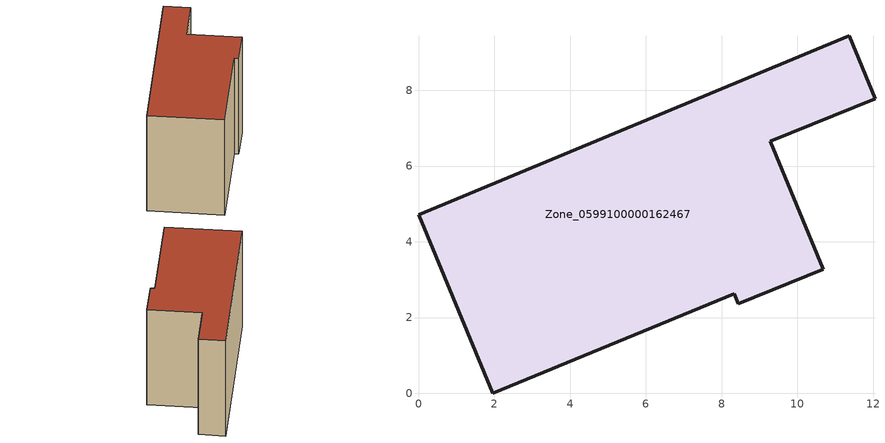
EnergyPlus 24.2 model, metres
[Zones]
Zone_0599100000162467
 floor ground (C_G): 10.68,3.27 8.44,2.36 8.33,2.63 1.96,0 0,4.72 11.37,9.44 12.05,7.78 9.29,6.65 z0
 wall outside (C_F): 12.05,7.78 11.37,9.44 0,4.72 1.96,0 8.33,2.63 8.44,2.36 10.68,3.27 9.29,6.65 12.05,7.78 z0:7.66
 roof outside (C_R): 10.68,3.27 9.29,6.65 12.05,7.78 11.37,9.44 0,4.72 1.96,0 8.33,2.63 8.44,2.36 z7.66
[BUILDING]
Pand.0599100000162467: North Axis=0; Terrain=City; Loads Convergence Tolerance Value=0.04; Temperature Convergence Tolerance Value=0.4; Solar Distribution=FullExterior; Maximum Number of Warmup Days=25; Minimum Number of Warmup Days=1
[Site:Location]
Rotterdam.The.Hague.AP_ZH_NLD Design_Conditions: Latitude=51.96; Longitude=4.45; Time Zone=1; Elevation=-4.5
[SITE:GROUNDTEMPERATURE:BUILDINGSURFACE]
18, 18, 18, 18, 18, 18, 18, 18, 18, 18, 18, 18
[MATERIAL] Thermal Absorptance=0.9; Solar Absorptance=0.7; Visible Absorptance=0.7
Name | Roughness | Thickness | Conductivity | Density | Specific Heat
G.TI.1975-1991 | MediumSmooth | 0.15 | 0.288461 | 540 | 1210
F.TI.1975-1991 | Rough | 0.3 | 0.230769 | 1920 | 840
R.TI.1975-1991 | MediumRough | 0.2 | 0.153846 | 1500 | 1000
[CONSTRUCTION]
C_G: G.TI.1975-1991
C_F: F.TI.1975-1991
C_R: R.TI.1975-1991
[ZONE]
Zone_0599100000162467: Type=1; Multiplier=1; Ceiling Height=Autocalculate; Volume=Autocalculate; Floor Area=autocalculate; Part of Total Floor Area=Yes
[ZONEINFILTRATION:DESIGNFLOWRATE]
Infil_Zone_0599100000162467: Zone or ZoneList or Space or SpaceList=Zone_0599100000162467; Schedule=AlwaysOn; Design Flow Rate Calculation Method=Flow/Area; Flow Rate per Floor Area=0.003; Constant Term Coefficient=1; Temperature Term Coefficient=0; Velocity Term Coefficient=0; Velocity Squared Term Coefficient=0
[HVACTEMPLATE:ZONE:IDEALLOADSAIRSYSTEM]
Zone_0599100000162467: Maximum Heating Supply Air Temperature=50; Minimum Cooling Supply Air Temperature=13; Maximum Heating Supply Air Humidity Ratio=0.0156; Minimum Cooling Supply Air Humidity Ratio=0.0077; Heating Limit=NoLimit; Cooling Limit=NoLimit; Dehumidification Control Type=ConstantSensibleHeatRatio; Cooling Sensible Heat Ratio=0.7; Dehumidification Setpoint=60; Humidification Control Type=None; Humidification Setpoint=30; Outdoor Air Method=None; Outdoor Air Flow Rate per Person=0.00944; Outdoor Air Flow Rate per Zone Floor Area=0; Outdoor Air Flow Rate per Zone=0; Demand Controlled Ventilation Type=None; Outdoor Air Economizer Type=NoEconomizer; Heat Recovery Type=None; Sensible Heat Recovery Effectiveness=0.7; Latent Heat Recovery Effectiveness=0.65
[ZONECONTROL:THERMOSTAT]
ThermostatControl_Zone_0599100000162467: Zone or ZoneList=Zone_0599100000162467; Control Type Schedule=DualSetpointControlType; Control 1=Thermostat_Zone_0599100000162467; Temperature Difference Between Cutout And Setpoint=0
[THERMOSTATSETPOINT:DUALSETPOINT]
Thermostat_Zone_0599100000162467: Heating Setpoint Temperature Schedule=HeatingSetpoint_Zone_0599100000162467; Cooling Setpoint Temperature Schedule=CoolingSetpoint_Zone_0599100000162467
[SCHEDULE:COMPACT]
HeatingSetpoint_Zone_0599100000162467: Through: 12/31, For: AllDays, Until: 24:00, 21
CoolingSetpoint_Zone_0599100000162467: Through: 12/31, For: AllDays, Until: 24:00, 24
DualSetpointControlType: Through: 12/31, For: AllDays, Until: 24:00, 4
AlwaysOn: Through: 12/31, For: AllDays, Until: 24:00, 1
